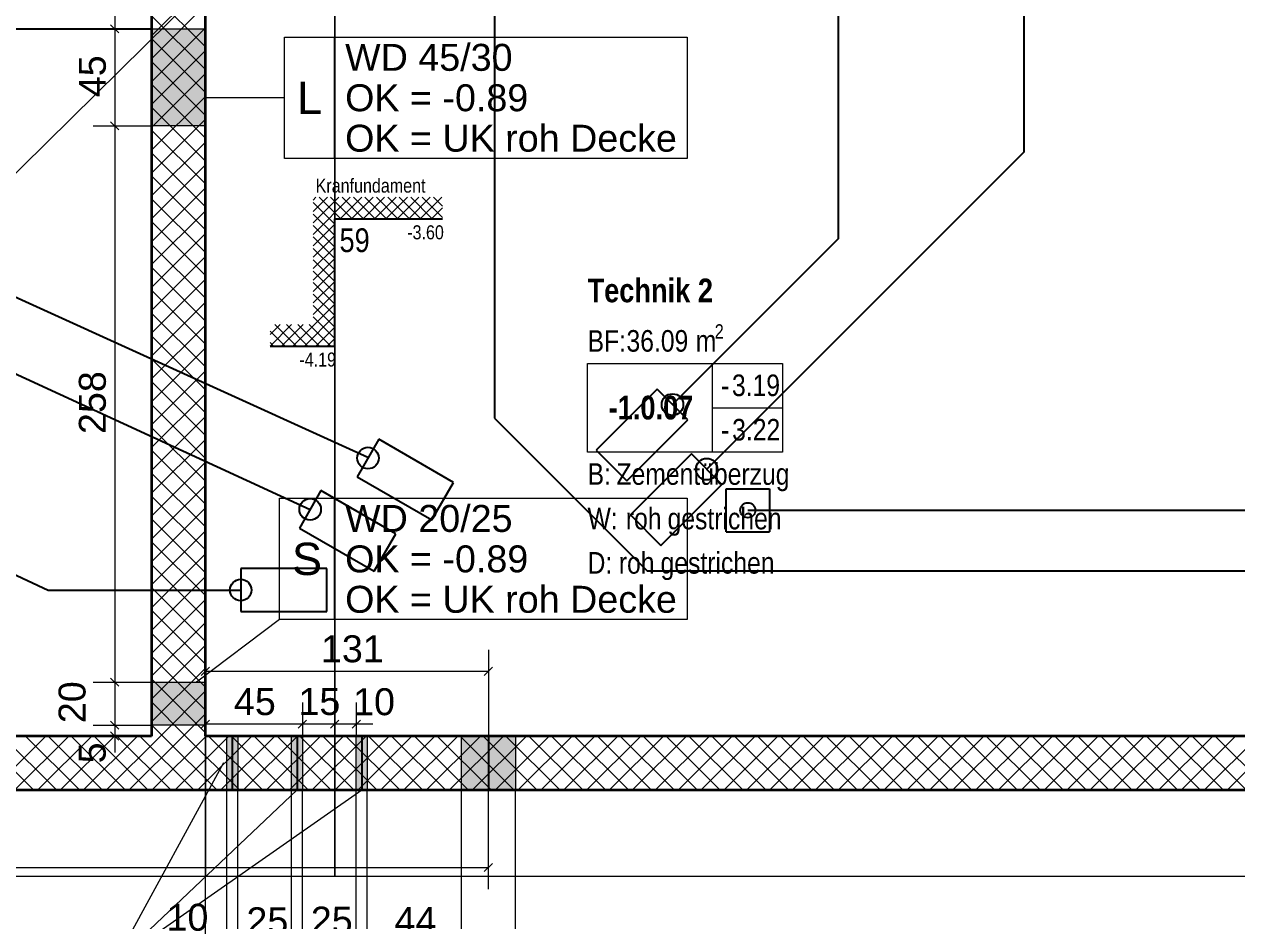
# Model space of a CAD drawing. Extents: x 885 to 2021, y 330 to 1122.
# Drawn here: x 1267.4 to 1379.8, y 464.5 to 547.6 of the extents above; entities that cross this region are included whole.
import ezdxf
from ezdxf.lldxf.tags import DXFTag

# ---------------------------------------------------------------- set-up
doc = ezdxf.new("R2010")
doc.units = 0
doc.layers.get('0').update_dxf_attribs({"lineweight": 18})
for name, color, linetype, lineweight in [('000 Kataster Abbruch', 7, 'Continuous', 25), ('010 Aussenwände Bauteilschraffuren Neu', 7, 'Continuous', 25), ('010 Aussenwände Neu', 7, 'Continuous', 25), ('015 Innenwände Bauteilschraffuren Neu', 7, 'Continuous', 25), ('015 Innenwände Neu', 7, 'Continuous', 25), ('016 Trennwände Neu', 7, 'Continuous', 25), ('030 Bodenaufbauten Neu', 7, 'Continuous', 25), ('035 Decken Neu', 7, 'Continuous', 25), ('080 Raum Innen Kontur Neu', 7, 'Continuous', 25), ('080 Raum Innen Text Neu', 7, 'Continuous', 25), ('080 Raum Innen Textrahmen Neu', 7, 'Continuous', 25), ('160 Beschriftungen Ausführung Neu', 7, 'Continuous', 25)]:
    doc.layers.add(name, color=color, linetype=linetype, lineweight=lineweight)
for name, color, linetype, lineweight, true_color in [('A_Durchbruchbeschriftung', 7, 'Continuous', 18, 0x008080), ('A_Mass_Aussparungen', 7, 'Continuous', 18, 0x0080ff), ('A_Wanddurchbruch', 7, 'Continuous', 18, 0x008080), ('S_Regenwasser_Einlage', 7, 'fein_strichliert-A0T8DHYQAL', 25, 0x0066cc), ('S_Schmutzwasser_Einlage', 7, 'fein_strichliert-A0T8DHYQAL', 25, 0xcc6600), ('X_Geometrie', 3, 'Continuous', 18, 0x00ff00)]:
    doc.layers.add(name, color=color, linetype=linetype, lineweight=lineweight, true_color=true_color)
doc.styles.get("Standard").update_dxf_attribs({"font": 'arial.ttf'})
tags = doc.linetypes.add('fein_strichliert-A0T8DHYQAL', pattern=[4, 1, -2, 1]).pattern_tags.tags
tags[8:9] = [DXFTag(74, 4), DXFTag(75, 0), DXFTag(340, '0'), DXFTag(46, 0.0), DXFTag(50, 0.0), DXFTag(44, 0.0), DXFTag(45, 0.0)]
tags[6:7] = [DXFTag(74, 4), DXFTag(75, 0), DXFTag(340, '0'), DXFTag(46, 0.0), DXFTag(50, 0.0), DXFTag(44, 0.0), DXFTag(45, 0.0)]
tags[4:5] = [DXFTag(74, 4), DXFTag(75, 0), DXFTag(340, '0'), DXFTag(46, 0.0), DXFTag(50, 0.0), DXFTag(44, 0.0), DXFTag(45, 0.0)]
tags = doc.linetypes.add('Strich 2_1mm', pattern=[0.003, 0.002, -0.001]).pattern_tags.tags
tags[6:7] = [DXFTag(74, 4), DXFTag(75, 0), DXFTag(340, '0'), DXFTag(46, 1.0), DXFTag(50, 0.0), DXFTag(44, 0.0), DXFTag(45, 0.0)]
tags[4:5] = [DXFTag(74, 4), DXFTag(75, 0), DXFTag(340, '0'), DXFTag(46, 1.0), DXFTag(50, 0.0), DXFTag(44, 0.0), DXFTag(45, 0.0)]
tags = doc.linetypes.add('Strichpunkt 3_1_1mm Achsen', pattern=[0.005, 0.003, -0.001, 0, -0.001]).pattern_tags.tags
tags[10:11] = [DXFTag(74, 4), DXFTag(75, 0), DXFTag(340, '0'), DXFTag(46, 1.0), DXFTag(50, 0.0), DXFTag(44, 0.0), DXFTag(45, 0.0)]
tags[8:9] = [DXFTag(74, 4), DXFTag(75, 0), DXFTag(340, '0'), DXFTag(46, 1.0), DXFTag(50, 0.0), DXFTag(44, 0.0), DXFTag(45, 0.0)]
tags[6:7] = [DXFTag(74, 4), DXFTag(75, 0), DXFTag(340, '0'), DXFTag(46, 1.0), DXFTag(50, 0.0), DXFTag(44, 0.0), DXFTag(45, 0.0)]
tags[4:5] = [DXFTag(74, 4), DXFTag(75, 0), DXFTag(340, '0'), DXFTag(46, 1.0), DXFTag(50, 0.0), DXFTag(44, 0.0), DXFTag(45, 0.0)]
tags = doc.linetypes.add('STRICHPUNKT2', pattern=[12.7, 6.35, -3.175, 0, -3.175]).pattern_tags.tags
tags[10:11] = [DXFTag(74, 4), DXFTag(75, 0), DXFTag(340, '0'), DXFTag(46, 0.0), DXFTag(50, 0.0), DXFTag(44, 0.0), DXFTag(45, 0.0)]
tags[8:9] = [DXFTag(74, 4), DXFTag(75, 0), DXFTag(340, '0'), DXFTag(46, 0.0), DXFTag(50, 0.0), DXFTag(44, 0.0), DXFTag(45, 0.0)]
tags[6:7] = [DXFTag(74, 4), DXFTag(75, 0), DXFTag(340, '0'), DXFTag(46, 0.0), DXFTag(50, 0.0), DXFTag(44, 0.0), DXFTag(45, 0.0)]
tags[4:5] = [DXFTag(74, 4), DXFTag(75, 0), DXFTag(340, '0'), DXFTag(46, 0.0), DXFTag(50, 0.0), DXFTag(44, 0.0), DXFTag(45, 0.0)]
tags = doc.linetypes.add('Unsichtbare Linie', pattern='A,0,[1,5773_032 -1.UG1.shx,S=10,R=0,X=0,Y=0],-10,0', length=10).pattern_tags.tags
tags[14:15] = [DXFTag(74, 4), DXFTag(75, 0), DXFTag(340, '0'), DXFTag(46, 1.0), DXFTag(50, 0.0), DXFTag(44, 0.0), DXFTag(45, 0.0)]
tags[12:13] = [DXFTag(74, 4), DXFTag(75, 0), DXFTag(340, '0'), DXFTag(46, 1.0), DXFTag(50, 0.0), DXFTag(44, 0.0), DXFTag(45, 0.0)]

# ---------------------------------------------------------------- blocks, each defined once
blk = doc.blocks.new('Referenz-A0T8DHYSAL', base_point=(1035.58, 400))
at = {"layer": 'S_Regenwasser_Einlage', "color": 0, "lineweight": -2}
for p, q in [((1310.98, 588.21), (1310.98, 511.08)), ((1310.98, 511.08), (1325.15, 496.92)), ((1325.15, 496.92), (1454.47, 496.92))]:
    blk.add_line(p, q, dxfattribs=at)
at = {"layer": 'S_Schmutzwasser_Einlage', "color": 0, "lineweight": -2}
for p, q in [((1342.87, 589.1), (1342.87, 527.72)), ((1360.07, 577.25), (1360.07, 535.75)), ((1233.71, 537.24), (1299.26, 507.46)), ((1360.07, 535.75), (1330.67, 506.35)), ((1189.98, 532.13), (1269.62, 495.14)), ((1228.55, 532.67), (1293.9, 502.62)), ((1342.87, 527.72), (1327.5, 512.34)), ((1334.48, 502.54), (1398.76, 502.54)), ((1269.62, 495.14), (1287.46, 495.14))]:
    blk.add_line(p, q, dxfattribs=at)
at = {"layer": 'S_Schmutzwasser_Einlage', "color": 0, "linetype": 'fein_strichliert-A0T8DHYQAL', "lineweight": -2, "ltscale": 0.25}
for p, q in [((1326.09, 513.76), (1320.43, 508.1)), ((1328.91, 510.93), (1326.09, 513.76)), ((1323.26, 505.27), (1328.91, 510.93)), ((1300.26, 509.12), (1298.26, 505.65)), ((1307.18, 505.12), (1300.26, 509.12)), ((1320.43, 508.1), (1323.26, 505.27)), ((1329.26, 507.76), (1323.6, 502.1)), ((1332.08, 504.93), (1329.26, 507.76)), ((1298.26, 505.65), (1305.18, 501.65)), ((1305.18, 501.65), (1307.18, 505.12)), ((1326.43, 499.28), (1332.08, 504.93)), ((1294.9, 504.36), (1292.9, 500.89)), ((1301.83, 500.36), (1294.9, 504.36)), ((1332.48, 500.54), (1332.48, 504.54)), ((1332.48, 504.54), (1336.48, 504.54)), ((1336.48, 504.54), (1336.48, 500.54)), ((1323.6, 502.1), (1326.43, 499.28)), ((1292.9, 500.89), (1299.83, 496.89)), ((1299.83, 496.89), (1301.83, 500.36)), ((1332.48, 500.54), (1336.48, 500.54)), ((1295.46, 497.14), (1287.46, 497.14)), ((1287.46, 497.14), (1287.46, 493.14)), ((1295.46, 493.14), (1295.46, 497.14)), ((1287.46, 493.14), (1295.46, 493.14))]:
    blk.add_line(p, q, dxfattribs=at)
for centre, radius in [((1327.5, 512.34), 1), ((1299.26, 507.38), 1), ((1330.67, 506.35), 1), ((1293.9, 502.62), 1), ((1334.48, 502.54), 0.7), ((1287.46, 495.14), 1)]:
    blk.add_circle(centre, radius, dxfattribs=at)
blk = doc.blocks.new('Referenz-A0T8DHYUAL', base_point=(896.59, 372.19))
at = {"layer": '000 Kataster Abbruch', "color": 0, "linetype": 'Strich 2_1mm', "lineweight": 13, "ltscale": 0.002197}
blk.add_line((1242.17, 509.68), (1294.91, 561.77), dxfattribs=at)
at = {"layer": '010 Aussenwände Bauteilschraffuren Neu', "color": 0, "linetype": 'Continuous', "lineweight": 0, "ltscale": 0.0169}
for p, q in [((1268.26, 476.6), (1263.26, 481.6)), ((1264.4, 476.6), (1269.4, 481.6)), ((1270.38, 476.6), (1265.38, 481.6)), ((1266.52, 476.6), (1271.52, 481.6)), ((1272.5, 476.6), (1267.5, 481.6)), ((1268.64, 476.6), (1273.64, 481.6)), ((1274.62, 476.6), (1269.62, 481.6)), ((1270.76, 476.6), (1275.76, 481.6)), ((1276.74, 476.6), (1271.74, 481.6)), ((1272.88, 476.6), (1277.88, 481.6)), ((1278.86, 476.6), (1273.86, 481.6)), ((1275.01, 476.6), (1280.01, 481.6)), ((1280.98, 476.6), (1275.98, 481.6)), ((1277.13, 476.6), (1282.13, 481.6)), ((1283.11, 476.6), (1278.11, 481.6)), ((1279.25, 476.6), (1284.25, 481.6)), ((1285.23, 476.6), (1280.23, 481.6)), ((1281.37, 476.6), (1286.37, 481.6)), ((1287.35, 476.6), (1282.35, 481.6)), ((1283.49, 476.6), (1288.49, 481.6)), ((1289.47, 476.6), (1284.47, 481.6)), ((1285.61, 476.6), (1290.61, 481.6)), ((1291.59, 476.6), (1286.59, 481.6)), ((1287.73, 476.6), (1292.73, 481.6)), ((1293.71, 476.6), (1288.71, 481.6)), ((1289.85, 476.6), (1294.85, 481.6)), ((1295.83, 476.6), (1290.83, 481.6)), ((1291.98, 476.6), (1296.98, 481.6)), ((1297.95, 476.6), (1292.95, 481.6)), ((1294.1, 476.6), (1299.1, 481.6)), ((1300.08, 476.6), (1295.08, 481.6)), ((1296.22, 476.6), (1301.22, 481.6)), ((1302.2, 476.6), (1297.2, 481.6)), ((1298.34, 476.6), (1303.34, 481.6)), ((1304.32, 476.6), (1299.32, 481.6)), ((1300.46, 476.6), (1305.46, 481.6)), ((1306.44, 476.6), (1301.44, 481.6)), ((1302.58, 476.6), (1307.58, 481.6)), ((1308.56, 476.6), (1303.56, 481.6)), ((1304.7, 476.6), (1309.7, 481.6)), ((1310.68, 476.6), (1305.68, 481.6)), ((1306.83, 476.6), (1311.83, 481.6)), ((1312.8, 476.6), (1307.8, 481.6)), ((1308.95, 476.6), (1313.95, 481.6)), ((1314.93, 476.6), (1309.93, 481.6)), ((1311.07, 476.6), (1316.07, 481.6)), ((1317.05, 476.6), (1312.05, 481.6)), ((1313.19, 476.6), (1318.19, 481.6)), ((1319.17, 476.6), (1314.17, 481.6)), ((1315.31, 476.6), (1320.31, 481.6)), ((1321.29, 476.6), (1316.29, 481.6)), ((1317.43, 476.6), (1322.43, 481.6)), ((1323.41, 476.6), (1318.41, 481.6)), ((1319.55, 476.6), (1324.55, 481.6)), ((1325.53, 476.6), (1320.53, 481.6)), ((1321.67, 476.6), (1326.67, 481.6)), ((1327.65, 476.6), (1322.65, 481.6)), ((1323.8, 476.6), (1328.8, 481.6)), ((1329.77, 476.6), (1324.77, 481.6)), ((1325.92, 476.6), (1330.92, 481.6)), ((1331.9, 476.6), (1326.9, 481.6)), ((1328.04, 476.6), (1333.04, 481.6)), ((1334.02, 476.6), (1329.02, 481.6)), ((1330.16, 476.6), (1335.16, 481.6)), ((1336.14, 476.6), (1331.14, 481.6)), ((1332.28, 476.6), (1337.28, 481.6)), ((1338.26, 476.6), (1333.26, 481.6)), ((1334.4, 476.6), (1339.4, 481.6)), ((1340.38, 476.6), (1335.38, 481.6)), ((1336.52, 476.6), (1341.52, 481.6)), ((1342.5, 476.6), (1337.5, 481.6)), ((1338.64, 476.6), (1343.64, 481.6)), ((1344.62, 476.6), (1339.62, 481.6)), ((1340.77, 476.6), (1345.77, 481.6)), ((1346.74, 476.6), (1341.74, 481.6)), ((1342.89, 476.6), (1347.89, 481.6)), ((1348.87, 476.6), (1343.87, 481.6)), ((1345.01, 476.6), (1350.01, 481.6)), ((1350.99, 476.6), (1345.99, 481.6)), ((1347.13, 476.6), (1352.13, 481.6)), ((1353.11, 476.6), (1348.11, 481.6)), ((1349.25, 476.6), (1354.25, 481.6)), ((1355.23, 476.6), (1350.23, 481.6)), ((1351.37, 476.6), (1356.37, 481.6)), ((1357.35, 476.6), (1352.35, 481.6)), ((1353.49, 476.6), (1358.49, 481.6)), ((1359.47, 476.6), (1354.47, 481.6)), ((1355.62, 476.6), (1360.62, 481.6)), ((1361.59, 476.6), (1356.59, 481.6)), ((1357.74, 476.6), (1362.74, 481.6)), ((1363.72, 476.6), (1358.72, 481.6)), ((1359.86, 476.6), (1364.86, 481.6)), ((1365.84, 476.6), (1360.84, 481.6)), ((1361.98, 476.6), (1366.98, 481.6)), ((1367.96, 476.6), (1362.96, 481.6)), ((1364.1, 476.6), (1369.1, 481.6)), ((1370.08, 476.6), (1365.08, 481.6)), ((1366.22, 476.6), (1371.22, 481.6)), ((1372.2, 476.6), (1367.2, 481.6)), ((1368.34, 476.6), (1373.34, 481.6)), ((1374.32, 476.6), (1369.32, 481.6)), ((1370.46, 476.6), (1375.46, 481.6)), ((1376.44, 476.6), (1371.44, 481.6)), ((1372.59, 476.6), (1377.59, 481.6)), ((1378.56, 476.6), (1373.56, 481.6)), ((1374.71, 476.6), (1379.71, 481.6)), ((1380.69, 476.6), (1375.69, 481.6)), ((1376.83, 476.6), (1381.83, 481.6)), ((1382.81, 476.6), (1377.81, 481.6)), ((1378.95, 476.6), (1383.95, 481.6))]:
    blk.add_line(p, q, dxfattribs=at)
at = {"layer": '010 Aussenwände Neu', "color": 0, "lineweight": 35}
for p, q in [((1279.18, 481.6), (1041.78, 481.6)), ((1382.38, 481.6), (1284.18, 481.6)), ((1041.78, 476.6), (1532.88, 476.6))]:
    blk.add_line(p, q, dxfattribs=at)
at = {"layer": '015 Innenwände Bauteilschraffuren Neu', "color": 0, "linetype": 'Continuous', "lineweight": 0, "ltscale": 0.0169}
for p, q in [((1279.18, 546.54), (1284.18, 551.54)), ((1284.18, 545.53), (1279.18, 550.53)), ((1279.18, 544.42), (1284.18, 549.42)), ((1284.18, 543.41), (1279.18, 548.41)), ((1279.18, 542.29), (1284.18, 547.29)), ((1284.18, 541.29), (1279.18, 546.29)), ((1279.18, 540.17), (1284.18, 545.17)), ((1284.18, 539.17), (1279.18, 544.17)), ((1279.18, 538.05), (1284.18, 543.05)), ((1284.18, 537.05), (1279.18, 542.05)), ((1279.18, 535.93), (1284.18, 540.93)), ((1284.18, 534.93), (1279.18, 539.93)), ((1279.18, 533.81), (1284.18, 538.81)), ((1284.18, 532.81), (1279.18, 537.81)), ((1279.18, 531.69), (1284.18, 536.69)), ((1284.18, 530.68), (1279.18, 535.68)), ((1279.18, 529.57), (1284.18, 534.57)), ((1284.18, 528.56), (1279.18, 533.56)), ((1279.18, 527.44), (1284.18, 532.44)), ((1284.18, 526.44), (1279.18, 531.44)), ((1279.18, 525.32), (1284.18, 530.32)), ((1284.18, 524.32), (1279.18, 529.32)), ((1279.18, 523.2), (1284.18, 528.2)), ((1284.18, 522.2), (1279.18, 527.2)), ((1279.18, 521.08), (1284.18, 526.08)), ((1284.18, 520.08), (1279.18, 525.08)), ((1279.18, 518.96), (1284.18, 523.96)), ((1284.18, 517.96), (1279.18, 522.96)), ((1279.18, 516.84), (1284.18, 521.84)), ((1284.18, 515.83), (1279.18, 520.83)), ((1279.18, 514.72), (1284.18, 519.72)), ((1284.18, 513.71), (1279.18, 518.71)), ((1279.18, 512.6), (1284.18, 517.6)), ((1284.18, 511.59), (1279.18, 516.59)), ((1279.18, 510.47), (1284.18, 515.47)), ((1284.18, 509.47), (1279.18, 514.47)), ((1279.18, 508.35), (1284.18, 513.35)), ((1284.18, 507.35), (1279.18, 512.35)), ((1279.18, 506.23), (1284.18, 511.23)), ((1284.18, 505.23), (1279.18, 510.23)), ((1279.18, 504.11), (1284.18, 509.11)), ((1284.18, 503.11), (1279.18, 508.11)), ((1279.18, 501.99), (1284.18, 506.99)), ((1284.18, 500.99), (1279.18, 505.99)), ((1279.18, 499.87), (1284.18, 504.87)), ((1284.18, 498.86), (1279.18, 503.86)), ((1279.18, 497.75), (1284.18, 502.75)), ((1284.18, 496.74), (1279.18, 501.74)), ((1279.18, 495.63), (1284.18, 500.63)), ((1284.18, 494.62), (1279.18, 499.62)), ((1279.18, 493.5), (1284.18, 498.5)), ((1284.18, 492.5), (1279.18, 497.5)), ((1279.18, 491.38), (1284.18, 496.38)), ((1284.18, 490.38), (1279.18, 495.38)), ((1279.18, 489.26), (1284.18, 494.26)), ((1284.18, 488.26), (1279.18, 493.26)), ((1279.18, 487.14), (1284.18, 492.14)), ((1284.18, 486.14), (1279.18, 491.14)), ((1279.18, 485.02), (1284.18, 490.02)), ((1284.18, 484.01), (1279.18, 489.01)), ((1279.18, 482.9), (1284.18, 487.9)), ((1284.18, 481.89), (1279.18, 486.89)), ((1280.01, 481.6), (1284.18, 485.78)), ((1282.35, 481.6), (1279.18, 484.77)), ((1282.13, 481.6), (1284.18, 483.65)), ((1280.23, 481.6), (1279.18, 482.65))]:
    blk.add_line(p, q, dxfattribs=at)
at = {"layer": '015 Innenwände Neu', "color": 0, "lineweight": 35}
for p, q in [((1279.18, 628.6), (1279.18, 481.6)), ((1284.18, 481.6), (1284.18, 628.6))]:
    blk.add_line(p, q, dxfattribs=at)
at = {"layer": '016 Trennwände Neu', "color": 0, "lineweight": -2}
for p in [(1279.18, 548.6), (1266.18, 547.2)]:
    blk.add_line(p, (1279.18, 547.2), dxfattribs=at)
at = {"layer": '030 Bodenaufbauten Neu', "color": 0, "linetype": 'Unsichtbare Linie', "lineweight": 13, "ltscale": 0.002197}
for p, q in [((1279.18, 628.6), (1279.18, 481.6)), ((1284.18, 481.6), (1284.18, 628.6)), ((1279.18, 481.6), (1041.78, 481.6)), ((1382.38, 481.6), (1284.18, 481.6))]:
    blk.add_line(p, q, dxfattribs=at)
at = {"layer": '035 Decken Neu', "color": 0, "linetype": 'Strich 2_1mm', "lineweight": 13, "ltscale": 0.002197}
for p, q in [((1284.18, 468.6), (1284.18, 586.4)), ((1284.18, 586.4), (1284.18, 468.6)), ((1296.18, 586.4), (1296.18, 468.6)), ((1296.18, 586.4), (1296.18, 468.6)), ((1296.18, 468.6), (1296.18, 586.4)), ((1125.78, 468.6), (1284.18, 468.6)), ((1284.18, 468.6), (1296.18, 468.6)), ((1296.18, 468.6), (1382.38, 468.6)), ((1296.18, 468.6), (1382.38, 468.6))]:
    blk.add_line(p, q, dxfattribs=at)
at = {"layer": '035 Decken Neu', "color": 0, "linetype": 'Unsichtbare Linie', "lineweight": 13, "ltscale": 0.002197}
for p, q in [((1296.18, 586.4), (1296.18, 468.6)), ((1296.18, 468.6), (1296.18, 586.4)), ((1296.18, 586.4), (1296.18, 468.6)), ((1125.78, 468.6), (1296.18, 468.6)), ((1296.18, 468.6), (1387.38, 468.6)), ((1296.18, 468.6), (1387.38, 468.6))]:
    blk.add_line(p, q, dxfattribs=at)
at = {"layer": '035 Decken Neu', "color": 0, "linetype": 'Strichpunkt 3_1_1mm Achsen', "lineweight": 13, "ltscale": 0.002197}
blk.add_line((1035.78, 476.6), (1532.88, 476.6), dxfattribs=at)
at = {"layer": '080 Raum Innen Kontur Neu', "color": 0, "linetype": 'Continuous', "lineweight": 13, "ltscale": 0.0169}
for p, q in [((1284.18, 628.6), (1284.18, 481.6)), ((1279.18, 547.2), (1213.38, 547.2)), ((1279.18, 481.6), (1279.18, 547.2)), ((1213.38, 481.6), (1279.18, 481.6)), ((1284.18, 481.6), (1382.38, 481.6))]:
    blk.add_line(p, q, dxfattribs=at)
at = {"layer": '080 Raum Innen Textrahmen Neu', "color": 0, "lineweight": 13}
for p, q in [((1319.62, 507.93), (1319.62, 516.16)), ((1319.62, 516.16), (1337.69, 516.16)), ((1331.18, 516.16), (1331.18, 507.93)), ((1337.69, 516.16), (1337.69, 507.93)), ((1331.18, 512.05), (1337.69, 512.05)), ((1337.69, 507.93), (1319.62, 507.93))]:
    blk.add_line(p, q, dxfattribs=at)
at = {"layer": '160 Beschriftungen Ausführung Neu', "color": 0, "linetype": 'Continuous', "lineweight": 13, "ltscale": 0.0169}
for p, q in [((1297.62, 531.57), (1294.18, 528.13)), ((1296.56, 531.57), (1294.18, 529.19)), ((1295.5, 531.57), (1294.18, 530.25)), ((1294.44, 531.57), (1294.18, 531.31)), ((1296.18, 529.07), (1294.18, 531.07)), ((1296.74, 529.57), (1294.74, 531.57)), ((1297.8, 529.57), (1295.8, 531.57)), ((1298.68, 531.57), (1296.68, 529.57)), ((1298.86, 529.57), (1296.86, 531.57)), ((1299.74, 531.57), (1297.74, 529.57)), ((1299.92, 529.57), (1297.92, 531.57)), ((1300.8, 531.57), (1298.8, 529.57)), ((1300.98, 529.57), (1298.98, 531.57)), ((1301.86, 531.57), (1299.86, 529.57)), ((1302.04, 529.57), (1300.04, 531.57)), ((1302.92, 531.57), (1300.92, 529.57)), ((1303.1, 529.57), (1301.1, 531.57)), ((1303.98, 531.57), (1301.98, 529.57)), ((1304.16, 529.57), (1302.16, 531.57)), ((1305.04, 531.57), (1303.04, 529.57)), ((1305.22, 529.57), (1303.22, 531.57)), ((1306.1, 531.57), (1304.1, 529.57)), ((1306.18, 529.68), (1304.29, 531.57)), ((1306.18, 530.74), (1305.35, 531.57)), ((1296.18, 528.01), (1294.18, 530.01)), ((1306.18, 530.59), (1305.16, 529.57)), ((1296.18, 529.07), (1294.18, 527.07)), ((1296.18, 526.95), (1294.18, 528.95)), ((1296.18, 528.01), (1294.18, 526.01)), ((1296.18, 525.89), (1294.18, 527.89)), ((1296.18, 526.95), (1294.18, 524.95)), ((1296.18, 524.83), (1294.18, 526.83)), ((1296.18, 525.89), (1294.18, 523.89)), ((1296.18, 523.77), (1294.18, 525.77)), ((1296.18, 524.83), (1294.18, 522.83)), ((1296.18, 522.71), (1294.18, 524.71)), ((1296.18, 523.77), (1294.18, 521.77)), ((1296.18, 521.65), (1294.18, 523.65)), ((1296.18, 522.71), (1294.18, 520.71)), ((1296.18, 520.59), (1294.18, 522.59)), ((1296.18, 521.65), (1292.3, 517.77)), ((1296.18, 520.59), (1293.36, 517.77)), ((1296.18, 519.53), (1294.18, 521.53)), ((1292.18, 519.77), (1290.18, 517.77)), ((1291.12, 519.77), (1290.18, 518.83)), ((1292.63, 517.77), (1290.63, 519.77)), ((1293.24, 519.77), (1291.24, 517.77)), ((1293.69, 517.77), (1291.69, 519.77)), ((1294.75, 517.77), (1292.75, 519.77)), ((1295.81, 517.77), (1293.81, 519.77)), ((1296.18, 518.47), (1294.18, 520.47)), ((1296.18, 519.53), (1294.42, 517.77)), ((1291.57, 517.77), (1290.18, 519.16)), ((1296.18, 518.47), (1295.49, 517.77)), ((1290.51, 517.77), (1290.18, 518.1))]:
    blk.add_line(p, q, dxfattribs=at)
at = {"layer": '160 Beschriftungen Ausführung Neu', "color": 0, "linetype": 'Continuous', "lineweight": -2, "ltscale": 0.0625}
for p, q in [((1296.18, 517.77), (1296.18, 529.57)), ((1296.18, 529.57), (1306.18, 529.57)), ((1290.18, 517.77), (1296.18, 517.77))]:
    blk.add_line(p, q, dxfattribs=at)
at = {"layer": '080 Raum Innen Text Neu', "color": 0, "linetype": 'Continuous', "lineweight": 13, "ltscale": 0.002197, "attachment_point": 1}
for s, insert, char_height in [('{\\fArial Narrow|b1|i0;Technik}', (1319.62, 524.03), 2.2), ('{\\fArial Narrow|b1|i0;2}', (1329.85, 524.03), 2.2), ('{\\fArial Narrow;2}', (1331.41, 519.79), 1.32), ('{\\fArial Narrow;BF:}', (1319.62, 519.24), 2), ('{\\fArial Narrow;36.09}', (1323.23, 519.25), 2), ('{\\fArial Narrow;m}', (1329.65, 519.25), 2), ('{\\fArial Narrow;3.19}', (1333.01, 515.13), 2), ('{\\fArial Narrow;-}', (1332, 515.11), 2), ('{\\fArial Narrow|b1|i0;-1.0.07}', (1321.58, 513.16), 2.2), ('{\\fArial Narrow;3.22}', (1333.03, 511.01), 2), ('{\\fArial Narrow;-}', (1332, 510.99), 2), ('{\\fArial Narrow;B:}', (1319.62, 506.9), 2), ('{\\fArial Narrow;Zementüberzug}', (1322.3, 506.9), 2), ('{\\fArial Narrow;W:}', (1319.62, 502.77), 2), ('{\\fArial Narrow;roh}', (1323.17, 502.77), 2), ('{\\fArial Narrow;gestrichen}', (1327.04, 502.77), 2), ('{\\fArial Narrow;D:}', (1319.62, 498.66), 2), ('{\\fArial Narrow;roh}', (1322.52, 498.66), 2), ('{\\fArial Narrow;gestrichen}', (1326.39, 498.66), 2)]:
    blk.add_mtext(s, dxfattribs=dict(at, insert=insert, char_height=char_height))
at = {"layer": '160 Beschriftungen Ausführung Neu', "color": 0, "linetype": 'Continuous', "lineweight": 13, "ltscale": 0.0169, "attachment_point": 1}
for s, insert, char_height in [('{\\fArial Narrow;Kranfundament}', (1294.41, 533.3), 1.3), ('{\\fArial Narrow;59}', (1296.62, 528.69), 2.2), ('{\\fArial Narrow;-3.60}', (1302.9, 528.97), 1.3), ('{\\fArial Narrow;-4.19}', (1292.9, 517.17), 1.3)]:
    blk.add_mtext(s, dxfattribs=dict(at, insert=insert, char_height=char_height))
blk = doc.blocks.new('Wanddurchbruch-A0T8DI0KAL', base_point=(1307.93, 476.6))
at = {"color": 0, "linetype": 'ByBlock', "lineweight": -2, "ltscale": 0.18}
for p, q in [((1307.93, 476.6), (1307.93, 481.6)), ((1307.93, 481.6), (1312.93, 481.6)), ((1312.93, 481.6), (1312.93, 476.6)), ((1312.93, 476.6), (1307.93, 476.6))]:
    blk.add_line(p, q, dxfattribs=at)
at = {"color": 0, "linetype": 'STRICHPUNKT2', "lineweight": 25, "ltscale": 0.25}
blk.add_line((1310.43, 481.6), (1310.43, 476.6), dxfattribs=at)
at = {"color": 30, "linetype": 'ByBlock', "lineweight": -2, "ltscale": 0.18, "true_color": 0xe18000}
blk.add_solid([(1307.93, 481.6), (1307.93, 476.6), (1312.93, 481.6), (1312.93, 476.6)], dxfattribs=at)
blk = doc.blocks.new('Durchbruch beschriften-A0T8DI0MAL', base_point=(1312.93, 449.34))
at = {"color": 0, "linetype": 'ByBlock', "lineweight": -2, "ltscale": 0.18}
for p, q in [((1312.93, 460.59), (1312.93, 476.6)), ((1312.93, 449.34), (1312.93, 460.59)), ((1312.93, 460.59), (1366.46, 460.59)), ((1318.05, 449.34), (1318.05, 460.59)), ((1366.46, 460.59), (1366.46, 449.34)), ((1366.46, 449.34), (1312.93, 449.34))]:
    blk.add_line(p, q, dxfattribs=at)
at = {"color": 0, "linetype": 'ByBlock', "lineweight": -2, "ltscale": 0.18, "char_height": 2.5, "attachment_point": 1}
for s, insert in [('{\\fArial; WKB Ø 25 }', (1318.05, 459.96)), ('{\\fArial; Achse= -1.06 / -17cm ab UKD }', (1318.05, 456.21)), ('{\\fArial; Achse= 409.36 m.ü.M. }', (1318.05, 452.46))]:
    blk.add_mtext(s, dxfattribs=dict(at, insert=insert))
at = {"color": 3, "linetype": 'ByBlock', "lineweight": -2, "ltscale": 0.18, "true_color": 0x00ff00, "insert": (1314.09, 456.46), "char_height": 3, "attachment_point": 1}
blk.add_mtext('{\\fArial;S}', dxfattribs=at)
blk = doc.blocks.new('Maß-A0T8DI0OAL', base_point=(1035.4, 467.4))
at = {"color": 0, "linetype": 'ByBlock', "lineweight": -2, "ltscale": 0.18}
for p, q in [((1310.43, 467.4), (1310.43, 476.6)), ((1035.78, 469.4), (1310.43, 469.4)), ((1310.81, 469.78), (1310.04, 469.02))]:
    blk.add_line(p, q, dxfattribs=at)
blk = doc.blocks.new('Maß-A0T8DI0QAL', base_point=(1283.8, 481.6))
at = {"color": 0, "linetype": 'ByBlock', "lineweight": -2, "ltscale": 0.18}
for p, q in [((1284.18, 489.6), (1284.18, 481.6)), ((1310.43, 489.6), (1310.43, 481.6)), ((1284.56, 487.98), (1283.8, 487.22)), ((1310.81, 487.98), (1310.04, 487.22)), ((1284.18, 487.6), (1310.43, 487.6))]:
    blk.add_line(p, q, dxfattribs=at)
at = {"color": 0, "linetype": 'ByBlock', "lineweight": -2, "ltscale": 0.18, "insert": (1294.9, 490.94), "char_height": 2.5, "attachment_point": 1}
blk.add_mtext('{\\fArial;131}', dxfattribs=at)
blk = doc.blocks.new('Wanddurchbruch-A0T8DI1KAL', base_point=(1279.18, 482.6))
at = {"color": 0, "linetype": 'ByBlock', "lineweight": -2, "ltscale": 0.18}
for p, q in [((1279.18, 486.6), (1284.18, 486.6)), ((1279.18, 482.6), (1279.18, 486.6)), ((1284.18, 486.6), (1284.18, 482.6)), ((1284.18, 482.6), (1279.18, 482.6))]:
    blk.add_line(p, q, dxfattribs=at)
at = {"color": 30, "linetype": 'ByBlock', "lineweight": -2, "ltscale": 0.18, "true_color": 0xe18000}
blk.add_solid([(1284.18, 486.6), (1279.18, 486.6), (1284.18, 482.6), (1279.18, 482.6)], dxfattribs=at)
blk = doc.blocks.new('Durchbruch beschriften-A0T8DI1MAL', base_point=(1283.36, 486.6))
at = {"color": 0, "linetype": 'ByBlock', "lineweight": -2, "ltscale": 0.18}
for p, q in [((1291.05, 492.41), (1291.05, 503.66)), ((1291.05, 503.66), (1328.87, 503.66)), ((1296.17, 492.41), (1296.17, 503.66)), ((1328.87, 503.66), (1328.87, 492.41)), ((1291.05, 492.41), (1283.36, 486.6)), ((1328.87, 492.41), (1291.05, 492.41))]:
    blk.add_line(p, q, dxfattribs=at)
at = {"color": 0, "linetype": 'ByBlock', "lineweight": -2, "ltscale": 0.18, "char_height": 2.5, "attachment_point": 1}
for s, insert in [('{\\fArial; WD 20/25 }', (1296.17, 503.03)), ('{\\fArial; OK = -0.89 }', (1296.17, 499.28)), ('{\\fArial; OK = UK roh Decke }', (1296.17, 495.53))]:
    blk.add_mtext(s, dxfattribs=dict(at, insert=insert))
at = {"color": 3, "linetype": 'ByBlock', "lineweight": -2, "ltscale": 0.18, "true_color": 0x00ff00, "insert": (1292.21, 499.53), "char_height": 3, "attachment_point": 1}
blk.add_mtext('{\\fArial;S}', dxfattribs=at)
blk = doc.blocks.new('Maß-A0T8DI2AAL', base_point=(1270.57, 479.06))
at = {"color": 0, "linetype": 'ByBlock', "lineweight": -2, "ltscale": 0.18}
for p, q in [((1275.78, 628.6), (1275.78, 480.08)), ((1276.16, 546.82), (1275.4, 547.58)), ((1273.78, 547.2), (1279.18, 547.2)), ((1276.16, 537.82), (1275.4, 538.58)), ((1273.78, 538.2), (1279.18, 538.2)), ((1276.16, 486.22), (1275.4, 486.98)), ((1273.78, 486.6), (1279.18, 486.6)), ((1273.78, 482.6), (1279.18, 482.6)), ((1276.16, 482.22), (1275.4, 482.98)), ((1273.78, 481.6), (1279.18, 481.6)), ((1276.16, 481.22), (1275.4, 481.98))]:
    blk.add_line(p, q, dxfattribs=at)
at = {"color": 0, "linetype": 'ByBlock', "lineweight": -2, "ltscale": 0.18, "char_height": 2.5, "attachment_point": 1, "rotation": 90}
for s, insert in [('{\\fArial;45}', (1272.45, 540.85)), ('{\\fArial;258}', (1272.45, 509.61)), ('{\\fArial;20}', (1270.57, 482.79)), ('{\\fArial;5}', (1272.44, 479.06))]:
    blk.add_mtext(s, dxfattribs=dict(at, insert=insert))
blk = doc.blocks.new('Wanddurchbruch-A0T8DI2CAL', base_point=(1279.18, 538.2))
at = {"color": 0, "linetype": 'ByBlock', "lineweight": -2, "ltscale": 0.18}
for p, q in [((1279.18, 547.2), (1284.18, 547.2)), ((1279.18, 538.2), (1279.18, 547.2)), ((1284.18, 547.2), (1284.18, 538.2)), ((1284.18, 538.2), (1279.18, 538.2))]:
    blk.add_line(p, q, dxfattribs=at)
at = {"color": 30, "linetype": 'ByBlock', "lineweight": -2, "ltscale": 0.18, "true_color": 0xe18000}
blk.add_solid([(1284.18, 547.2), (1279.18, 547.2), (1284.18, 538.2), (1279.18, 538.2)], dxfattribs=at)
blk = doc.blocks.new('Durchbruch beschriften-A0T8DI2EAL', base_point=(1284.18, 535.18))
at = {"color": 0, "linetype": 'ByBlock', "lineweight": -2, "ltscale": 0.18}
for p, q in [((1291.51, 535.18), (1291.51, 546.43)), ((1291.51, 546.43), (1328.87, 546.43)), ((1296.17, 535.18), (1296.17, 546.43)), ((1328.87, 546.43), (1328.87, 535.18)), ((1291.51, 540.8), (1284.18, 540.8)), ((1328.87, 535.18), (1291.51, 535.18))]:
    blk.add_line(p, q, dxfattribs=at)
at = {"color": 0, "linetype": 'ByBlock', "lineweight": -2, "ltscale": 0.18, "char_height": 2.5, "attachment_point": 1}
for s, insert in [('{\\fArial; WD 45/30 }', (1296.17, 545.8)), ('{\\fArial; OK = -0.89 }', (1296.17, 542.05)), ('{\\fArial; OK = UK roh Decke }', (1296.17, 538.3))]:
    blk.add_mtext(s, dxfattribs=dict(at, insert=insert))
at = {"color": 5, "linetype": 'ByBlock', "lineweight": -2, "ltscale": 0.18, "true_color": 0x0000ff, "insert": (1292.68, 542.3), "char_height": 3, "attachment_point": 1}
blk.add_mtext('{\\fArial;L}', dxfattribs=at)
blk = doc.blocks.new('Wanddurchbruch-A0T8DI34AL', base_point=(1286.18, 476.6))
at = {"color": 0, "linetype": 'ByBlock', "lineweight": -2, "ltscale": 0.18}
for p, q in [((1286.18, 476.6), (1286.18, 481.6)), ((1286.18, 481.6), (1287.18, 481.6)), ((1287.18, 481.6), (1287.18, 476.6)), ((1287.18, 476.6), (1286.18, 476.6))]:
    blk.add_line(p, q, dxfattribs=at)
at = {"color": 0, "linetype": 'STRICHPUNKT2', "lineweight": 25, "ltscale": 0.25}
blk.add_line((1286.68, 481.6), (1286.68, 476.6), dxfattribs=at)
at = {"color": 30, "linetype": 'ByBlock', "lineweight": -2, "ltscale": 0.18, "true_color": 0xe18000}
blk.add_solid([(1286.18, 481.6), (1286.18, 476.6), (1287.18, 481.6), (1287.18, 476.6)], dxfattribs=at)
blk = doc.blocks.new('Durchbruch beschriften-A0T8DI36AL', base_point=(1222.24, 449.34))
at = {"color": 0, "linetype": 'ByBlock', "lineweight": -2, "ltscale": 0.18}
for p, q in [((1275.77, 460.59), (1285.88, 479.15)), ((1275.77, 460.59), (1292.68, 476.6)), ((1275.77, 460.59), (1298.68, 476.6)), ((1222.24, 449.34), (1222.24, 460.59)), ((1222.24, 460.59), (1275.77, 460.59)), ((1227.36, 449.34), (1227.36, 460.59)), ((1275.77, 460.59), (1275.77, 449.34)), ((1275.77, 449.34), (1222.24, 449.34))]:
    blk.add_line(p, q, dxfattribs=at)
at = {"color": 0, "linetype": 'ByBlock', "lineweight": -2, "ltscale": 0.18, "char_height": 2.5, "attachment_point": 1}
for s, insert in [('{\\fArial; WKB Ø 5 }', (1227.36, 459.96)), ('{\\fArial; Achse= -1.17 / -28cm ab UKD }', (1227.36, 456.21)), ('{\\fArial; Achse= 409.25 m.ü.M. }', (1227.36, 452.46))]:
    blk.add_mtext(s, dxfattribs=dict(at, insert=insert))
at = {"color": 3, "linetype": 'ByBlock', "lineweight": -2, "ltscale": 0.18, "true_color": 0x00ff00, "insert": (1223.4, 456.46), "char_height": 3, "attachment_point": 1}
blk.add_mtext('{\\fArial;S}', dxfattribs=at)
blk = doc.blocks.new('Wanddurchbruch-A0T8DI38AL', base_point=(1292.18, 476.6))
at = {"color": 0, "linetype": 'ByBlock', "lineweight": -2, "ltscale": 0.18}
for p, q in [((1292.18, 476.6), (1292.18, 481.6)), ((1292.18, 481.6), (1293.18, 481.6)), ((1293.18, 481.6), (1293.18, 476.6)), ((1293.18, 476.6), (1292.18, 476.6))]:
    blk.add_line(p, q, dxfattribs=at)
at = {"color": 0, "linetype": 'STRICHPUNKT2', "lineweight": 25, "ltscale": 0.25}
blk.add_line((1292.68, 481.6), (1292.68, 476.6), dxfattribs=at)
at = {"color": 30, "linetype": 'ByBlock', "lineweight": -2, "ltscale": 0.18, "true_color": 0xe18000}
blk.add_solid([(1292.18, 481.6), (1292.18, 476.6), (1293.18, 481.6), (1293.18, 476.6)], dxfattribs=at)
blk = doc.blocks.new('Wanddurchbruch-A0T8DI3AAL', base_point=(1298.18, 476.6))
at = {"color": 0, "linetype": 'ByBlock', "lineweight": -2, "ltscale": 0.18}
for p, q in [((1298.18, 476.6), (1298.18, 481.6)), ((1298.18, 481.6), (1299.18, 481.6)), ((1299.18, 481.6), (1299.18, 476.6)), ((1299.18, 476.6), (1298.18, 476.6))]:
    blk.add_line(p, q, dxfattribs=at)
at = {"color": 0, "linetype": 'STRICHPUNKT2', "lineweight": 25, "ltscale": 0.25}
blk.add_line((1298.68, 481.6), (1298.68, 476.6), dxfattribs=at)
at = {"color": 30, "linetype": 'ByBlock', "lineweight": -2, "ltscale": 0.18, "true_color": 0xe18000}
blk.add_solid([(1298.18, 481.6), (1298.18, 476.6), (1299.18, 481.6), (1299.18, 476.6)], dxfattribs=at)
blk = doc.blocks.new('Maß-A0T8DI3CAL', base_point=(1280.58, 457.66))
at = {"color": 0, "linetype": 'ByBlock', "lineweight": -2, "ltscale": 0.18}
for p, q in [((1284.18, 460.4), (1284.18, 479.41)), ((1287.18, 460.4), (1287.18, 478.17)), ((1286.18, 460.4), (1286.18, 476.6)), ((1292.18, 460.4), (1292.18, 476.6)), ((1293.18, 460.4), (1293.18, 476.6)), ((1298.18, 460.4), (1298.18, 476.6)), ((1299.18, 460.4), (1299.18, 476.6)), ((1307.93, 460.4), (1307.93, 476.6)), ((1307.93, 462.4), (1282.65, 462.4)), ((1283.8, 462.02), (1284.56, 462.78)), ((1285.8, 462.02), (1286.56, 462.78)), ((1286.8, 462.02), (1287.56, 462.78)), ((1291.8, 462.02), (1292.56, 462.78)), ((1292.8, 462.02), (1293.56, 462.78)), ((1297.8, 462.02), (1298.56, 462.78)), ((1298.8, 462.02), (1299.56, 462.78)), ((1307.54, 462.02), (1308.31, 462.78))]:
    blk.add_line(p, q, dxfattribs=at)
at = {"color": 0, "linetype": 'ByBlock', "lineweight": -2, "ltscale": 0.18, "char_height": 2.5, "attachment_point": 1}
for s, insert in [('{\\fArial;10}', (1280.58, 466.04)), ('{\\fArial;25}', (1287.99, 465.71)), ('{\\fArial;25}', (1293.96, 465.77)), ('{\\fArial;44}', (1301.72, 465.74)), ('{\\fArial;5}', (1285.9, 460.34)), ('{\\fArial;5}', (1291.92, 460.16)), ('{\\fArial;5}', (1297.76, 460.22))]:
    blk.add_mtext(s, dxfattribs=dict(at, insert=insert))
blk = doc.blocks.new('Maß-A0T8DI3EAL', base_point=(1283.8, 481.53))
at = {"color": 0, "linetype": 'ByBlock', "lineweight": -2, "ltscale": 0.18}
for p, q in [((1284.18, 484.7), (1284.18, 481.53)), ((1293.18, 484.7), (1293.18, 481.6)), ((1296.18, 484.7), (1296.18, 481.6)), ((1298.18, 484.7), (1298.18, 481.6)), ((1283.8, 482.32), (1284.56, 483.08)), ((1299.71, 482.7), (1284.18, 482.7)), ((1292.8, 482.32), (1293.56, 483.08)), ((1295.8, 482.32), (1296.56, 483.08)), ((1297.8, 482.32), (1298.56, 483.08))]:
    blk.add_line(p, q, dxfattribs=at)
at = {"color": 0, "linetype": 'ByBlock', "lineweight": -2, "ltscale": 0.18, "char_height": 2.5, "attachment_point": 1}
for s, insert in [('{\\fArial;45}', (1286.83, 486.04)), ('{\\fArial;15}', (1292.81, 486.05)), ('{\\fArial;10}', (1297.88, 486.03))]:
    blk.add_mtext(s, dxfattribs=dict(at, insert=insert))

msp = doc.modelspace()

# ---------------------------------------------------------------- linework, layer by layer
at = {"layer": 'X_Geometrie', "color": 1, "ltscale": 0.18, "true_color": 0xff0000}
msp.add_line((1296.18, 481.6), (1296.18, 476.69), dxfattribs=at)

# ---------------------------------------------------------------- block references
at = {"color": 8, "lineweight": 25, "ltscale": 0.25, "true_color": 0x808080}
for name, p in [('Referenz-A0T8DHYUAL', (896.59, 372.19)), ('Referenz-A0T8DHYSAL', (1035.58, 400))]:
    msp.add_blockref(name, p, dxfattribs=at)
at = {"layer": 'A_Durchbruchbeschriftung', "ltscale": 0.18}
for name, p in [('Durchbruch beschriften-A0T8DI2EAL', (1284.18, 535.18)), ('Durchbruch beschriften-A0T8DI1MAL', (1283.36, 486.6)), ('Durchbruch beschriften-A0T8DI36AL', (1222.24, 449.34)), ('Durchbruch beschriften-A0T8DI0MAL', (1312.93, 449.34))]:
    msp.add_blockref(name, p, dxfattribs=at)
at = {"layer": 'A_Mass_Aussparungen', "ltscale": 0.18}
for name, p in [('Maß-A0T8DI2AAL', (1270.57, 479.06)), ('Maß-A0T8DI0QAL', (1283.8, 481.6)), ('Maß-A0T8DI3EAL', (1283.8, 481.53)), ('Maß-A0T8DI3CAL', (1280.58, 457.66)), ('Maß-A0T8DI0OAL', (1035.4, 467.4))]:
    msp.add_blockref(name, p, dxfattribs=at)
at = {"layer": 'A_Wanddurchbruch', "ltscale": 0.18}
for name, p in [('Wanddurchbruch-A0T8DI2CAL', (1279.18, 538.2)), ('Wanddurchbruch-A0T8DI1KAL', (1279.18, 482.6)), ('Wanddurchbruch-A0T8DI34AL', (1286.18, 476.6)), ('Wanddurchbruch-A0T8DI38AL', (1292.18, 476.6)), ('Wanddurchbruch-A0T8DI3AAL', (1298.18, 476.6)), ('Wanddurchbruch-A0T8DI0KAL', (1307.93, 476.6))]:
    msp.add_blockref(name, p, dxfattribs=at)

doc.saveas('drawing.dxf')
